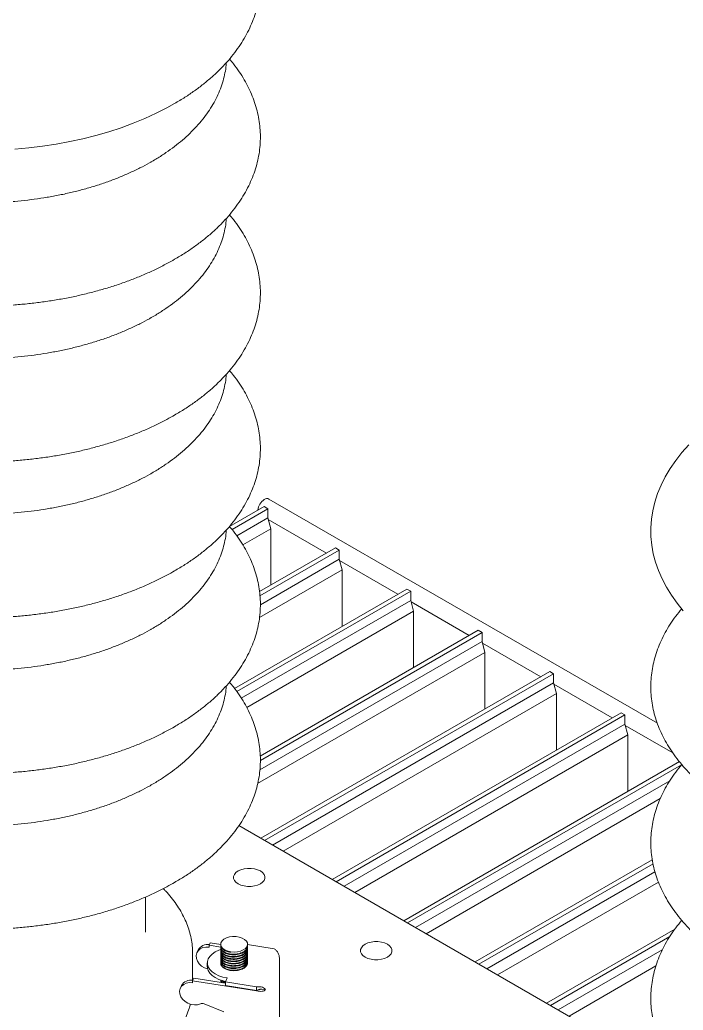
# Model space of a CAD drawing. Header units: millimetres. Extents: x 51507 to 66627, y -17810 to -7118.
# Drawn here: x 60370.4 to 60665.9, y -13453.8 to -13012.5 of the extents above; entities that cross this region are included whole.
import ezdxf

# ---------------------------------------------------------------- set-up
doc = ezdxf.new("R2010")
doc.units = ezdxf.units.MM
doc.header["$LTSCALE"] = 10
doc.layers.add('粗实线', color=4, linetype='Continuous', lineweight=18)

msp = doc.modelspace()

# ---------------------------------------------------------------- linework, layer by layer
at = {"layer": '粗实线'}
for p, q in [((60654.417, -13325.98), (60481.317, -13226.051)), ((60479.175, -13229.433), (60463.811, -13238.303)), ((60480.872, -13230.413), (60464.915, -13239.625)), ((60480.872, -13230.413), (60479.175, -13229.433)), ((60480.872, -13234.496), (60480.872, -13230.413)), ((60480.872, -13234.496), (60467.068, -13242.465)), ((60482.145, -13239.269), (60480.872, -13234.496)), ((60481.041, -13235.13), (60506.994, -13250.112)), ((60482.145, -13239.269), (60469.721, -13246.441)), ((60482.145, -13264.457), (60482.145, -13239.269)), ((60510.995, -13247.802), (60477.184, -13267.321)), ((60512.692, -13248.782), (60477.381, -13269.167)), ((60512.692, -13248.782), (60510.995, -13247.802)), ((60512.692, -13252.865), (60512.692, -13248.782)), ((60512.692, -13252.865), (60477.537, -13273.159)), ((60513.965, -13257.638), (60512.692, -13252.865)), ((60512.861, -13253.499), (60538.814, -13268.481)), ((60513.965, -13257.638), (60477.144, -13278.894)), ((60513.965, -13282.826), (60513.965, -13257.638)), ((60542.815, -13266.172), (60466.055, -13310.484)), ((60544.512, -13267.151), (60467.062, -13311.862)), ((60544.512, -13267.151), (60542.815, -13266.172)), ((60544.512, -13271.234), (60544.512, -13267.151)), ((60544.512, -13271.234), (60469.056, -13314.794)), ((60545.785, -13276.007), (60544.512, -13271.234)), ((60544.681, -13271.868), (60570.634, -13286.85)), ((60545.785, -13276.007), (60471.464, -13318.911)), ((60545.785, -13301.196), (60545.785, -13276.007)), ((60574.635, -13284.541), (60477.491, -13340.621)), ((60576.332, -13285.521), (60477.537, -13342.553)), ((60576.332, -13285.521), (60574.635, -13284.541)), ((60576.332, -13289.603), (60576.332, -13285.521)), ((60576.332, -13289.603), (60477.342, -13346.749)), ((60577.605, -13294.376), (60576.332, -13289.603)), ((60576.501, -13290.237), (60602.454, -13305.22)), ((60577.605, -13294.376), (60476.336, -13352.837)), ((60577.605, -13319.565), (60577.605, -13294.376)), ((60606.455, -13302.91), (60477.769, -13377.198)), ((60608.152, -13303.89), (60606.455, -13302.91)), ((60608.152, -13303.89), (60479.466, -13378.178)), ((60608.152, -13307.972), (60483.002, -13380.219)), ((60608.152, -13307.972), (60608.152, -13303.89)), ((60609.424, -13312.745), (60608.152, -13307.972)), ((60608.321, -13308.607), (60634.274, -13323.589)), ((60609.424, -13312.745), (60487.773, -13382.973)), ((60609.424, -13337.934), (60609.424, -13312.745)), ((60638.274, -13321.279), (60509.589, -13395.568)), ((60639.971, -13322.259), (60638.274, -13321.279)), ((60639.971, -13322.259), (60511.286, -13396.547)), ((60639.971, -13326.342), (60639.971, -13322.259)), ((60639.971, -13326.342), (60514.822, -13398.589)), ((60641.244, -13331.115), (60639.971, -13326.342)), ((60640.141, -13326.976), (60661.297, -13339.189)), ((60641.244, -13331.115), (60519.593, -13401.343)), ((60641.244, -13356.303), (60641.244, -13331.115)), ((60664.2, -13343.051), (60541.409, -13413.937)), ((60665.177, -13344.446), (60543.106, -13414.917)), ((60659.92, -13351.564), (60546.642, -13416.958)), ((60655.688, -13359.515), (60551.412, -13419.712)), ((60664.013, -13484.715), (60467.976, -13371.545)), ((60652.157, -13386.742), (60573.229, -13432.306)), ((60652.474, -13388.518), (60574.926, -13433.286)), ((60653.351, -13392.094), (60578.462, -13435.327)), ((60654.88, -13396.719), (60583.232, -13438.081)), ((60426.391, -13419.066), (60426.393, -13403.391)), ((60662.163, -13417.704), (60605.048, -13450.675)), ((60659.931, -13420.952), (60606.746, -13451.655)), ((60449.795, -13427.012), (60449.278, -13428.127)), ((60454.72, -13424.856), (60455.238, -13423.741)), ((60454.72, -13424.856), (60454.72, -13425.754)), ((60459.988, -13425.671), (60454.72, -13424.856)), ((60459.887, -13424.46), (60455.238, -13423.741)), ((60459.887, -13424.419), (60459.887, -13424.631)), ((60459.887, -13424.884), (60459.887, -13425.652)), ((60459.887, -13425.904), (60459.887, -13426.673)), ((60459.887, -13426.925), (60459.887, -13427.694)), ((60471.887, -13425.142), (60471.887, -13424.419)), ((60483.757, -13426.438), (60471.887, -13424.602)), ((60471.887, -13426.163), (60471.887, -13425.394)), ((60471.887, -13427.183), (60471.887, -13426.415)), ((60656.593, -13426.961), (60610.282, -13453.696)), ((60447.391, -13428.706), (60447.39, -13428.45)), ((60447.391, -13440.417), (60447.391, -13428.706)), ((60459.887, -13427.946), (60459.887, -13428.714)), ((60459.887, -13428.966), (60459.887, -13429.735)), ((60459.887, -13429.987), (60459.887, -13430.756)), ((60459.887, -13431.008), (60459.887, -13431.776)), ((60464.334, -13427.765), (60464.334, -13428.017)), ((60471.887, -13428.204), (60471.887, -13427.435)), ((60471.887, -13429.225), (60471.887, -13428.456)), ((60471.887, -13430.245), (60471.887, -13429.477)), ((60471.887, -13431.266), (60471.887, -13430.497)), ((60471.887, -13432.287), (60471.887, -13431.518)), ((60486.019, -13431.313), (60486.107, -13430.684)), ((60486.129, -13460.487), (60486.129, -13430.685)), ((60453.887, -13432.758), (60453.887, -13434.391)), ((60459.887, -13432.028), (60459.887, -13432.758)), ((60471.887, -13432.758), (60471.887, -13432.539)), ((60653.758, -13434.106), (60615.052, -13456.45)), ((60447.887, -13439.577), (60447.369, -13440.692)), ((60461.953, -13441.753), (60447.887, -13439.577)), ((60459.887, -13440.39), (60459.887, -13440.962)), ((60461.953, -13441.234), (60462.782, -13439.449)), ((60442.445, -13442.849), (60441.927, -13443.964)), ((60447.369, -13440.692), (60447.369, -13441.591)), ((60475.889, -13445.104), (60447.369, -13440.692)), ((60459.887, -13441.214), (60459.887, -13441.433)), ((60459.963, -13441.445), (60459.99, -13441.218)), ((60461.953, -13441.346), (60460.852, -13440.667)), ((60475.889, -13443.389), (60461.953, -13441.234)), ((60461.953, -13441.234), (60461.953, -13442.867)), ((60475.889, -13445.022), (60461.953, -13442.867)), ((60475.889, -13443.389), (60475.889, -13445.022)), ((60477.587, -13444.453), (60478.144, -13444.438)), ((60479.808, -13444.696), (60478.144, -13444.438)), ((60452.528, -13450.956), (60461.29, -13454.461))]:
    msp.add_line(p, q, dxfattribs=at)
for points in [[(60368.152, -13070.164), (60374.364, -13069.603), (60380.522, -13068.857), (60386.611, -13067.928), (60392.617, -13066.819), (60398.525, -13065.53), (60404.32, -13064.064), (60409.989, -13062.425), (60415.516, -13060.616), (60420.889, -13058.639), (60426.095, -13056.498), (60431.119, -13054.198), (60435.95, -13051.742), (60439.344, -13049.854)], [(60668.471, -13201.976), (60665.384, -13205.375), (60662.59, -13208.872), (60660.096, -13212.457), (60657.912, -13216.117), (60656.042, -13219.84), (60654.493, -13223.611), (60653.264, -13227.418), (60652.358, -13231.25), (60651.772, -13235.095), (60651.506, -13238.944), (60651.557, -13242.787), (60651.923, -13246.617), (60652.602, -13250.425), (60653.592, -13254.202), (60654.893, -13257.943), (60656.502, -13261.64), (60658.418, -13265.284), (60660.64, -13268.868), (60663.162, -13272.381), (60665.98, -13275.812)], [(60477.549, -13391.767), (60478.526, -13392.474), (60479.206, -13393.289), (60479.555, -13394.172), (60479.555, -13395.077), (60479.206, -13395.959), (60478.526, -13396.774), (60477.549, -13397.481), (60476.323, -13398.046), (60474.911, -13398.438), (60473.383, -13398.64), (60471.815, -13398.64), (60470.287, -13398.438), (60468.875, -13398.046), (60467.649, -13397.481), (60466.672, -13396.774), (60465.992, -13395.959), (60465.643, -13395.077), (60465.643, -13394.172), (60465.992, -13393.289), (60466.672, -13392.474), (60467.649, -13391.767), (60468.875, -13391.202), (60470.287, -13390.81), (60471.815, -13390.608), (60473.383, -13390.608), (60474.911, -13390.81), (60476.323, -13391.202), (60477.549, -13391.767)], [(60464.334, -13427.765), (60465.825, -13427.882), (60467.319, -13427.783), (60468.723, -13427.472), (60469.949, -13426.969), (60470.919, -13426.305), (60471.574, -13425.524), (60471.871, -13424.673), (60471.793, -13423.806), (60471.343, -13422.977), (60470.55, -13422.239), (60469.465, -13421.638), (60468.154, -13421.212), (60466.702, -13420.987), (60465.198, -13420.978), (60463.737, -13421.185), (60462.412, -13421.596), (60461.305, -13422.183), (60460.485, -13422.911), (60460.006, -13423.734), (60459.896, -13424.6), (60460.162, -13425.455), (60460.788, -13426.244), (60461.735, -13426.919), (60462.942, -13427.437), (60464.334, -13427.765)], [(60454.72, -13425.754), (60453.274, -13425.686), (60451.919, -13425.931), (60450.742, -13426.475), (60449.816, -13427.284), (60449.201, -13428.305), (60448.934, -13429.475), (60449.033, -13430.72), (60449.492, -13431.96), (60450.282, -13433.118), (60451.353, -13434.12), (60452.636, -13434.903), (60454.017, -13435.408)], [(60462.782, -13439.449), (60460.816, -13439.036), (60459.004, -13438.432), (60457.402, -13437.656), (60456.058, -13436.731), (60455.012, -13435.685), (60454.296, -13434.551), (60453.933, -13433.362), (60453.933, -13432.154), (60454.296, -13430.965), (60455.012, -13429.83), (60456.058, -13428.784), (60457.402, -13427.859), (60459.004, -13427.083), (60459.945, -13426.739)], [(60534.118, -13424.423), (60535.095, -13425.13), (60535.775, -13425.946), (60536.124, -13426.828), (60536.124, -13427.733), (60535.775, -13428.615), (60535.095, -13429.43), (60534.118, -13430.138), (60532.892, -13430.702), (60531.48, -13431.095), (60529.952, -13431.296), (60528.384, -13431.296), (60526.856, -13431.095), (60525.444, -13430.702), (60524.218, -13430.138), (60523.241, -13429.43), (60522.561, -13428.615), (60522.212, -13427.733), (60522.212, -13426.828), (60522.561, -13425.946), (60523.241, -13425.13), (60524.218, -13424.423), (60525.444, -13423.859), (60526.856, -13423.466), (60528.384, -13423.265), (60529.952, -13423.265), (60531.48, -13423.466), (60532.892, -13423.859), (60534.118, -13424.423)], [(60462.08, -13440.96), (60460.816, -13440.669), (60459.004, -13440.065), (60457.402, -13439.289), (60456.058, -13438.364), (60455.012, -13437.319), (60454.296, -13436.184), (60453.933, -13434.995), (60453.887, -13434.391)], [(60459.887, -13432.758), (60460.061, -13433.584), (60460.6, -13434.395), (60461.471, -13435.102), (60462.62, -13435.663), (60463.974, -13436.041), (60465.448, -13436.212), (60466.95, -13436.167), (60467.202, -13436.137)], [(60471.798, -13433.352), (60471.832, -13433.228), (60471.887, -13432.758)], [(60447.369, -13441.591), (60445.923, -13441.522), (60444.569, -13441.767), (60443.392, -13442.312), (60442.466, -13443.12), (60441.85, -13444.142), (60441.584, -13445.312), (60441.683, -13446.556), (60442.142, -13447.797), (60442.932, -13448.955), (60444.002, -13449.956), (60445.285, -13450.739), (60446.701, -13451.253), (60448.158, -13451.466), (60449.566, -13451.363), (60450.834, -13450.953)]]:
    msp.add_lwpolyline(points, dxfattribs=at)
for centre, radius, start, end in [((60482.524, -13231.373), 6.044, 122.0436, 176.29628), ((60480.483, -13227.826), 1.961, 64.82419, 126.48627), ((60454.017, -13429.339), 4.821, 80.1327, 151.1404), ((60446.667, -13445.175), 4.821, 80.1327, 151.1404), ((60451.678, -13452.923), 2.143, 66.63934, 113.18166)]:
    msp.add_arc(centre, radius, start, end, dxfattribs=at)
for points, knots in [([(60439.344, -13049.854), (60440.146, -13049.384), (60442.46, -13048.025), (60446.118, -13045.668), (60450.232, -13042.74), (60454.096, -13039.678), (60457.701, -13036.491), (60461.033, -13033.188), (60464.083, -13029.776), (60466.84, -13026.267), (60469.295, -13022.671), (60471.44, -13019.002), (60473.27, -13015.272), (60474.779, -13011.493), (60475.968, -13007.679), (60476.834, -13003.841), (60477.379, -12999.99), (60477.605, -12996.137), (60477.513, -12992.29), (60477.105, -12988.458), (60476.385, -12984.649), (60475.352, -12980.872), (60474.01, -12977.133), (60472.359, -12973.44), (60470.401, -12969.801), (60468.139, -12966.225), (60465.577, -12962.721), (60462.72, -12959.301), (60459.576, -12955.973), (60456.152, -12952.749), (60452.459, -12949.637), (60448.508, -12946.647), (60444.31, -12943.787), (60439.879, -12941.064), (60435.228, -12938.484), (60430.368, -12936.054), (60425.315, -12933.78), (60420.082, -12931.664), (60414.681, -12929.713), (60409.127, -12927.929), (60403.434, -12926.316), (60397.616, -12924.878), (60391.688, -12923.615), (60385.663, -12922.538), (60380.062, -12921.695), (60376.446, -12921.296), (60374.891, -12921.124)], [0, 0, 0, 0, 2.5871679, 7.4748235, 12.3647464, 17.252928, 22.1363615, 27.0112594, 31.8731029, 36.7168303, 41.5371992, 46.3293201, 51.0893074, 55.8149405, 60.5061956, 65.1655293, 69.7978493, 74.4101832, 79.0111072, 83.6091045, 88.2114701, 92.827267, 97.4643445, 102.1287525, 106.8243512, 111.5526631, 116.3129915, 121.1027791, 125.9181384, 130.7544466, 135.6069011, 140.4709556, 145.3426058, 150.2185285, 155.0960331, 159.9727195, 164.8473712, 169.7192069, 174.5877856, 179.4529252, 184.3146356, 189.1730661, 194.0284651, 198.88115, 203.7314858, 207.3900779, 207.3900779, 207.3900779, 207.3900779]), ([(60240.996, -13030.013), (60240.087, -13031.121), (60238.231, -13033.381), (60235.791, -13036.919), (60233.601, -13040.578), (60231.732, -13044.301), (60230.18, -13048.074), (60228.95, -13051.885), (60228.042, -13055.72), (60227.456, -13059.57), (60227.189, -13063.423), (60227.24, -13067.272), (60227.606, -13071.106), (60228.287, -13074.918), (60229.279, -13078.7), (60230.581, -13082.444), (60232.192, -13086.144), (60234.111, -13089.79), (60236.333, -13093.375), (60238.857, -13096.889), (60241.676, -13100.32), (60244.784, -13103.66), (60248.172, -13106.899), (60251.831, -13110.026), (60255.749, -13113.032), (60259.916, -13115.909), (60264.317, -13118.651), (60268.941, -13121.249), (60273.774, -13123.698), (60278.803, -13125.994), (60284.014, -13128.13), (60289.394, -13130.103), (60294.928, -13131.908), (60300.604, -13133.544), (60306.407, -13135.005), (60312.322, -13136.289), (60318.334, -13137.394), (60324.43, -13138.318), (60330.594, -13139.059), (60336.811, -13139.615), (60343.066, -13139.986), (60349.343, -13140.17), (60355.628, -13140.167), (60361.905, -13139.977), (60368.159, -13139.601), (60374.374, -13139.04), (60380.535, -13138.293), (60386.627, -13137.364), (60392.635, -13136.254), (60398.546, -13134.965), (60404.343, -13133.499), (60410.014, -13131.859), (60415.544, -13130.049), (60420.919, -13128.071), (60426.128, -13125.93), (60431.151, -13123.627), (60435.557, -13121.398), (60438.22, -13119.895), (60439.344, -13119.26)], [0, 0, 0, 0, 4.9995455, 10.2066727, 15.3839437, 20.5269825, 25.6331227, 30.7020079, 35.735938, 40.7398824, 45.7211612, 50.6888576, 55.6525035, 60.6195435, 65.5998757, 70.6021819, 75.6332731, 80.6976369, 85.7972423, 90.93163, 96.09827, 101.2931155, 106.5112434, 111.7474643, 116.9968142, 122.2548829, 127.5179845, 132.783198, 138.047745, 143.3102366, 148.5697746, 153.8258409, 159.0782071, 164.3268606, 169.5719458, 174.813719, 180.0525148, 185.2887216, 190.5227639, 195.75509, 200.9861636, 206.2164586, 211.4464549, 216.6766343, 221.9073244, 227.1390136, 232.3721903, 237.6073411, 242.8449463, 248.0854754, 253.3293775, 258.5770696, 263.828918, 269.0852132, 274.3461348, 279.6117051, 284.8817274, 288.7296523, 288.7296523, 288.7296523, 288.7296523]), ([(60439.344, -13119.26), (60440.146, -13118.79), (60442.46, -13117.431), (60446.118, -13115.074), (60450.232, -13112.146), (60454.096, -13109.084), (60457.701, -13105.897), (60461.033, -13102.594), (60464.083, -13099.182), (60466.84, -13095.673), (60469.295, -13092.077), (60471.44, -13088.408), (60473.27, -13084.678), (60474.779, -13080.899), (60475.968, -13077.085), (60476.834, -13073.247), (60477.379, -13069.396), (60477.605, -13065.543), (60477.513, -13061.696), (60477.105, -13057.864), (60476.385, -13054.055), (60475.352, -13050.278), (60474.01, -13046.539), (60472.358, -13042.846), (60470.403, -13039.206), (60468.132, -13035.634), (60465.93, -13032.57), (60464.374, -13030.744), (60463.778, -13030.046)], [0, 0, 0, 0, 2.3404806, 6.7620967, 11.185764, 15.6078559, 20.0256525, 24.4357274, 28.8339925, 33.215869, 37.5766143, 41.9118049, 46.217926, 50.4929685, 54.7369109, 58.9519757, 63.1426025, 67.3151489, 71.4773734, 75.6369502, 79.8004788, 83.9761581, 88.1710888, 92.390744, 96.6386159, 100.9160818, 105.2225114, 107.889871, 107.889871, 107.889871, 107.889871]), ([(60242.392, -13031.617), (60242.435, -13032.23), (60242.559, -13034.027), (60243.107, -13036.992), (60244.013, -13040.498), (60245.245, -13043.966), (60246.781, -13047.39), (60248.625, -13050.761), (60250.77, -13054.068), (60253.214, -13057.303), (60255.949, -13060.453), (60258.967, -13063.51), (60262.26, -13066.463), (60265.816, -13069.302), (60269.623, -13072.018), (60273.67, -13074.604), (60277.943, -13077.053), (60282.428, -13079.357), (60287.112, -13081.51), (60291.981, -13083.508), (60297.02, -13085.346), (60302.214, -13087.019), (60307.55, -13088.523), (60313.011, -13089.854), (60318.582, -13091.01), (60324.248, -13091.988), (60329.992, -13092.785), (60335.8, -13093.4), (60341.653, -13093.831), (60347.536, -13094.076), (60353.433, -13094.136), (60359.327, -13094.011), (60365.201, -13093.699), (60371.04, -13093.204), (60376.826, -13092.525), (60382.543, -13091.664), (60388.177, -13090.623), (60393.71, -13089.405), (60399.127, -13088.012), (60404.414, -13086.449), (60409.555, -13084.718), (60414.536, -13082.823), (60419.342, -13080.769), (60423.878, -13078.599), (60427.144, -13076.864), (60428.875, -13075.874), (60429.256, -13075.656)], [0, 0, 0, 0, 2.5345132, 7.4319231, 12.3397852, 17.2662202, 22.217333, 27.1967495, 32.2055216, 37.242389, 42.304317, 47.3871732, 52.4863947, 57.5975311, 62.7166091, 67.8403198, 72.9660653, 78.0914851, 83.2153166, 88.3368088, 93.4555446, 98.5713564, 103.6842578, 108.7943916, 113.9019904, 119.0073481, 124.1107988, 129.2127036, 134.3134401, 139.4133967, 144.5129685, 149.6125546, 154.7124664, 159.8130642, 164.9147522, 170.0179336, 175.1230074, 180.2303636, 185.3403765, 190.4533924, 195.5697141, 200.6895765, 205.8131138, 210.9403144, 215.7990867, 217.1680318, 217.1680318, 217.1680318, 217.1680318]), ([(60429.256, -13075.656), (60430, -13075.219), (60432.155, -13073.953), (60435.547, -13071.753), (60439.345, -13069.016), (60442.891, -13066.15), (60446.175, -13063.166), (60449.185, -13060.072), (60451.911, -13056.878), (60454.342, -13053.594), (60456.47, -13050.232), (60458.289, -13046.805), (60459.79, -13043.325), (60460.978, -13039.806), (60461.823, -13036.258), (60462.294, -13033.516), (60462.378, -13031.957), (60462.397, -13031.591)], [0, 0, 0, 0, 2.2202207, 6.4222145, 10.6259646, 14.828522, 19.027634, 23.2204114, 27.4033591, 31.5725352, 35.7238732, 39.8536728, 43.9592094, 48.0393464, 52.095003, 56.1293431, 57.3676995, 57.3676995, 57.3676995, 57.3676995]), ([(60240.996, -13099.419), (60240.087, -13100.527), (60238.231, -13102.787), (60235.791, -13106.325), (60233.601, -13109.984), (60231.732, -13113.707), (60230.18, -13117.48), (60228.95, -13121.291), (60228.042, -13125.126), (60227.456, -13128.976), (60227.189, -13132.829), (60227.24, -13136.678), (60227.606, -13140.512), (60228.287, -13144.324), (60229.279, -13148.106), (60230.581, -13151.85), (60232.192, -13155.55), (60234.111, -13159.196), (60236.333, -13162.781), (60238.857, -13166.294), (60241.676, -13169.726), (60244.784, -13173.066), (60248.172, -13176.305), (60251.831, -13179.432), (60255.749, -13182.438), (60259.916, -13185.315), (60264.317, -13188.057), (60268.941, -13190.655), (60273.774, -13193.104), (60278.803, -13195.4), (60284.014, -13197.536), (60289.394, -13199.509), (60294.928, -13201.314), (60300.604, -13202.95), (60306.407, -13204.411), (60312.322, -13205.695), (60318.334, -13206.8), (60324.43, -13207.724), (60330.594, -13208.465), (60336.811, -13209.021), (60343.066, -13209.392), (60349.343, -13209.575), (60355.628, -13209.573), (60361.905, -13209.383), (60368.159, -13209.007), (60374.374, -13208.445), (60380.535, -13207.699), (60386.627, -13206.77), (60392.635, -13205.66), (60398.546, -13204.371), (60404.343, -13202.905), (60410.014, -13201.265), (60415.544, -13199.455), (60420.919, -13197.477), (60426.128, -13195.336), (60431.151, -13193.033), (60435.557, -13190.804), (60438.22, -13189.301), (60439.344, -13188.666)], [0, 0, 0, 0, 4.9995455, 10.2066727, 15.3839437, 20.5269825, 25.6331227, 30.7020079, 35.735938, 40.7398824, 45.7211612, 50.6888576, 55.6525035, 60.6195435, 65.5998757, 70.6021819, 75.6332731, 80.6976369, 85.7972423, 90.93163, 96.09827, 101.2931155, 106.5112434, 111.7474643, 116.9968142, 122.2548829, 127.5179845, 132.783198, 138.047745, 143.3102366, 148.5697746, 153.8258409, 159.0782071, 164.3268606, 169.5719458, 174.813719, 180.0525148, 185.2887216, 190.5227639, 195.75509, 200.9861636, 206.2164586, 211.4464549, 216.6766343, 221.9073244, 227.1390136, 232.3721903, 237.6073411, 242.8449463, 248.0854754, 253.3293775, 258.5770696, 263.828918, 269.0852132, 274.3461348, 279.6117051, 284.8817274, 288.7296523, 288.7296523, 288.7296523, 288.7296523]), ([(60439.344, -13188.666), (60440.146, -13188.196), (60442.46, -13186.837), (60446.118, -13184.48), (60450.232, -13181.552), (60454.096, -13178.49), (60457.701, -13175.303), (60461.033, -13171.999), (60464.083, -13168.588), (60466.84, -13165.079), (60469.295, -13161.483), (60471.44, -13157.814), (60473.27, -13154.084), (60474.779, -13150.305), (60475.968, -13146.491), (60476.834, -13142.653), (60477.379, -13138.802), (60477.605, -13134.949), (60477.513, -13131.102), (60477.105, -13127.27), (60476.385, -13123.461), (60475.352, -13119.684), (60474.01, -13115.945), (60472.358, -13112.252), (60470.403, -13108.612), (60468.132, -13105.039), (60465.93, -13101.976), (60464.374, -13100.15), (60463.778, -13099.452)], [0, 0, 0, 0, 2.3404806, 6.7620967, 11.185764, 15.6078559, 20.0256525, 24.4357274, 28.8339925, 33.215869, 37.5766143, 41.9118049, 46.217926, 50.4929685, 54.7369109, 58.9519757, 63.1426025, 67.3151489, 71.4773734, 75.6369502, 79.8004788, 83.9761581, 88.1710888, 92.390744, 96.6386159, 100.9160818, 105.2225114, 107.889871, 107.889871, 107.889871, 107.889871]), ([(60242.392, -13101.023), (60242.435, -13101.636), (60242.559, -13103.433), (60243.107, -13106.398), (60244.013, -13109.904), (60245.245, -13113.372), (60246.781, -13116.796), (60248.625, -13120.167), (60250.77, -13123.474), (60253.214, -13126.709), (60255.949, -13129.859), (60258.967, -13132.916), (60262.26, -13135.869), (60265.816, -13138.708), (60269.623, -13141.424), (60273.67, -13144.01), (60277.943, -13146.459), (60282.428, -13148.763), (60287.112, -13150.916), (60291.981, -13152.914), (60297.02, -13154.752), (60302.214, -13156.425), (60307.55, -13157.929), (60313.011, -13159.26), (60318.582, -13160.416), (60324.248, -13161.394), (60329.992, -13162.191), (60335.8, -13162.806), (60341.653, -13163.236), (60347.536, -13163.482), (60353.433, -13163.542), (60359.327, -13163.417), (60365.201, -13163.105), (60371.04, -13162.61), (60376.826, -13161.931), (60382.543, -13161.07), (60388.177, -13160.029), (60393.71, -13158.811), (60399.127, -13157.418), (60404.414, -13155.855), (60409.555, -13154.124), (60414.536, -13152.229), (60419.342, -13150.175), (60423.878, -13148.005), (60427.144, -13146.27), (60428.875, -13145.28), (60429.256, -13145.062)], [0, 0, 0, 0, 2.5345132, 7.4319231, 12.3397852, 17.2662202, 22.217333, 27.1967495, 32.2055216, 37.242389, 42.304317, 47.3871732, 52.4863947, 57.5975311, 62.7166091, 67.8403198, 72.9660653, 78.0914851, 83.2153166, 88.3368088, 93.4555446, 98.5713564, 103.6842578, 108.7943916, 113.9019904, 119.0073481, 124.1107988, 129.2127036, 134.3134401, 139.4133967, 144.5129685, 149.6125546, 154.7124664, 159.8130642, 164.9147522, 170.0179336, 175.1230074, 180.2303636, 185.3403765, 190.4533924, 195.5697141, 200.6895765, 205.8131138, 210.9403144, 215.7990867, 217.1680318, 217.1680318, 217.1680318, 217.1680318]), ([(60429.256, -13145.062), (60430, -13144.625), (60432.155, -13143.359), (60435.547, -13141.159), (60439.345, -13138.421), (60442.891, -13135.556), (60446.175, -13132.572), (60449.185, -13129.478), (60451.911, -13126.284), (60454.342, -13123), (60456.47, -13119.638), (60458.289, -13116.211), (60459.79, -13112.731), (60460.978, -13109.212), (60461.823, -13105.664), (60462.294, -13102.922), (60462.378, -13101.363), (60462.397, -13100.997)], [0, 0, 0, 0, 2.2202207, 6.4222145, 10.6259646, 14.828522, 19.027634, 23.2204114, 27.4033591, 31.5725352, 35.7238732, 39.8536728, 43.9592094, 48.0393464, 52.095003, 56.1293431, 57.3676995, 57.3676995, 57.3676995, 57.3676995]), ([(60429.256, -13214.468), (60430, -13214.031), (60432.155, -13212.765), (60435.547, -13210.565), (60439.345, -13207.827), (60442.891, -13204.962), (60446.175, -13201.978), (60449.185, -13198.884), (60451.911, -13195.69), (60454.342, -13192.406), (60456.47, -13189.044), (60458.289, -13185.617), (60459.79, -13182.137), (60460.978, -13178.618), (60461.823, -13175.07), (60462.294, -13172.328), (60462.378, -13170.769), (60462.397, -13170.403)], [0, 0, 0, 0, 2.2202207, 6.4222145, 10.6259646, 14.828522, 19.027634, 23.2204114, 27.4033591, 31.5725352, 35.7238732, 39.8536728, 43.9592094, 48.0393464, 52.095003, 56.1293431, 57.3676995, 57.3676995, 57.3676995, 57.3676995]), ([(60439.344, -13258.072), (60440.146, -13257.602), (60442.46, -13256.243), (60446.118, -13253.886), (60450.232, -13250.958), (60454.096, -13247.896), (60457.701, -13244.709), (60461.033, -13241.405), (60464.083, -13237.994), (60466.84, -13234.485), (60469.295, -13230.889), (60471.44, -13227.22), (60473.27, -13223.489), (60474.779, -13219.711), (60475.968, -13215.897), (60476.834, -13212.059), (60477.379, -13208.208), (60477.605, -13204.355), (60477.513, -13200.508), (60477.105, -13196.676), (60476.385, -13192.867), (60475.352, -13189.09), (60474.01, -13185.351), (60472.358, -13181.658), (60470.403, -13178.018), (60468.132, -13174.445), (60465.93, -13171.382), (60464.374, -13169.556), (60463.778, -13168.858)], [0, 0, 0, 0, 2.3404806, 6.7620967, 11.185764, 15.6078559, 20.0256525, 24.4357274, 28.8339925, 33.215869, 37.5766143, 41.9118049, 46.217926, 50.4929685, 54.7369109, 58.9519757, 63.1426025, 67.3151489, 71.4773734, 75.6369502, 79.8004788, 83.9761581, 88.1710888, 92.390744, 96.6386159, 100.9160818, 105.2225114, 107.889871, 107.889871, 107.889871, 107.889871]), ([(60319.122, -13229.883), (60320.83, -13230.19), (60324.42, -13230.834), (60329.994, -13231.595), (60335.799, -13232.213), (60341.653, -13232.642), (60347.536, -13232.888), (60353.433, -13232.948), (60359.327, -13232.822), (60365.201, -13232.511), (60371.04, -13232.016), (60376.826, -13231.336), (60382.543, -13230.476), (60388.177, -13229.435), (60393.71, -13228.217), (60399.127, -13226.824), (60404.414, -13225.261), (60409.555, -13223.53), (60414.536, -13221.635), (60419.342, -13219.581), (60423.878, -13217.411), (60427.144, -13215.676), (60428.875, -13214.686), (60429.256, -13214.468)], [0, 0, 0, 0, 5.110174, 10.7385964, 16.3653137, 21.9907427, 27.6153116, 33.2394559, 38.8636161, 44.4881355, 50.1134115, 55.7398899, 61.3680152, 66.9982275, 72.6309572, 78.2666166, 83.9055882, 89.5482055, 95.1947277, 100.8453028, 106.4999182, 111.858493, 113.368256, 113.368256, 113.368256, 113.368256]), ([(60429.256, -13283.874), (60430, -13283.437), (60432.155, -13282.171), (60435.547, -13279.971), (60439.345, -13277.233), (60442.891, -13274.368), (60446.175, -13271.384), (60449.185, -13268.29), (60451.911, -13265.096), (60454.342, -13261.812), (60456.47, -13258.45), (60458.289, -13255.023), (60459.79, -13251.543), (60460.978, -13248.023), (60461.823, -13244.476), (60462.294, -13241.734), (60462.378, -13240.175), (60462.397, -13239.809)], [0, 0, 0, 0, 2.2202207, 6.4222145, 10.6259646, 14.828522, 19.027634, 23.2204114, 27.4033591, 31.5725352, 35.7238732, 39.8536728, 43.9592094, 48.0393464, 52.095003, 56.1293431, 57.3676995, 57.3676995, 57.3676995, 57.3676995]), ([(60439.344, -13327.478), (60440.146, -13327.008), (60442.46, -13325.649), (60446.118, -13323.292), (60450.232, -13320.364), (60454.096, -13317.302), (60457.701, -13314.115), (60461.033, -13310.811), (60464.083, -13307.4), (60466.84, -13303.891), (60469.295, -13300.295), (60471.44, -13296.626), (60473.27, -13292.895), (60474.779, -13289.117), (60475.968, -13285.303), (60476.834, -13281.465), (60477.379, -13277.614), (60477.605, -13273.761), (60477.513, -13269.914), (60477.105, -13266.082), (60476.385, -13262.273), (60475.352, -13258.496), (60474.01, -13254.757), (60472.358, -13251.064), (60470.403, -13247.424), (60468.132, -13243.851), (60465.94, -13240.801), (60464.395, -13238.988), (60463.811, -13238.303)], [0, 0, 0, 0, 2.3404502, 6.7620088, 11.1856184, 15.6076529, 20.0253919, 24.4354095, 28.8336174, 33.2154369, 37.5761254, 41.9112596, 46.2173246, 50.4923115, 54.7361988, 58.9512087, 63.141781, 67.3142731, 71.4764434, 75.6359661, 79.7994405, 83.9750655, 88.1699416, 92.389542, 96.6373585, 100.9147688, 105.2211424, 107.8389972, 107.8389972, 107.8389972, 107.8389972]), ([(60319.891, -13276.41), (60321.405, -13276.648), (60324.944, -13277.205), (60330.596, -13277.867), (60336.811, -13278.428), (60343.066, -13278.797), (60349.343, -13278.982), (60355.628, -13278.979), (60361.905, -13278.789), (60368.159, -13278.413), (60374.374, -13277.851), (60380.535, -13277.105), (60386.627, -13276.176), (60392.635, -13275.066), (60398.546, -13273.777), (60404.343, -13272.311), (60410.014, -13270.671), (60415.544, -13268.861), (60420.919, -13266.883), (60426.128, -13264.742), (60431.151, -13262.439), (60435.557, -13260.21), (60438.22, -13258.707), (60439.344, -13258.072)], [0, 0, 0, 0, 4.48335, 10.4825234, 16.4797297, 22.4755005, 28.4703788, 34.4649147, 40.4596606, 46.4549918, 52.451468, 58.4496494, 64.4500932, 70.4533505, 76.4599589, 82.4704335, 88.485252, 94.5048345, 100.5295138, 106.5594958, 112.5948062, 118.6352192, 123.0456477, 123.0456477, 123.0456477, 123.0456477]), ([(60665.26, -13274.936), (60664.351, -13276.043), (60662.495, -13278.303), (60660.055, -13281.842), (60657.865, -13285.5), (60655.996, -13289.224), (60654.444, -13292.997), (60653.214, -13296.807), (60652.306, -13300.643), (60651.72, -13304.492), (60651.453, -13308.346), (60651.504, -13312.194), (60651.87, -13316.029), (60652.551, -13319.841), (60653.543, -13323.622), (60654.845, -13327.367), (60656.457, -13331.066), (60658.375, -13334.713), (60660.597, -13338.298), (60663.121, -13341.811), (60665.94, -13345.243), (60669.048, -13348.583), (60672.436, -13351.821), (60676.095, -13354.948), (60680.014, -13357.954), (60684.18, -13360.832), (60688.581, -13363.573), (60693.205, -13366.171), (60698.038, -13368.621), (60703.067, -13370.916), (60708.278, -13373.052), (60713.658, -13375.025), (60719.193, -13376.831), (60724.868, -13378.466), (60730.671, -13379.927), (60736.586, -13381.212), (60742.598, -13382.317), (60748.694, -13383.241), (60754.858, -13383.981), (60761.075, -13384.538), (60767.33, -13384.908), (60773.608, -13385.092), (60779.892, -13385.089), (60786.169, -13384.9), (60792.423, -13384.524), (60798.638, -13383.962), (60804.799, -13383.216), (60810.891, -13382.287), (60816.9, -13381.176), (60822.81, -13379.887), (60828.608, -13378.421), (60834.278, -13376.782), (60839.808, -13374.971), (60845.184, -13372.993), (60850.392, -13370.852), (60855.415, -13368.549), (60859.821, -13366.321), (60862.485, -13364.817), (60863.608, -13364.182)], [0, 0, 0, 0, 4.9995455, 10.2066727, 15.3839437, 20.5269825, 25.6331227, 30.7020079, 35.735938, 40.7398824, 45.7211612, 50.6888576, 55.6525035, 60.6195435, 65.5998757, 70.6021819, 75.6332731, 80.6976369, 85.7972423, 90.93163, 96.09827, 101.2931155, 106.5112434, 111.7474643, 116.9968142, 122.2548829, 127.5179845, 132.783198, 138.047745, 143.3102366, 148.5697746, 153.8258409, 159.0782071, 164.3268606, 169.5719458, 174.813719, 180.0525148, 185.2887216, 190.5227639, 195.75509, 200.9861636, 206.2164586, 211.4464549, 216.6766343, 221.9073244, 227.1390136, 232.3721903, 237.6073411, 242.8449463, 248.0854754, 253.3293775, 258.5770696, 263.828918, 269.0852132, 274.3461348, 279.6117051, 284.8817274, 288.7296523, 288.7296523, 288.7296523, 288.7296523]), ([(60319.891, -13299.422), (60321.344, -13299.682), (60324.679, -13300.279), (60329.994, -13301), (60335.799, -13301.619), (60341.653, -13302.048), (60347.536, -13302.294), (60353.433, -13302.354), (60359.327, -13302.228), (60365.201, -13301.917), (60371.04, -13301.422), (60376.826, -13300.742), (60382.543, -13299.881), (60388.177, -13298.841), (60393.71, -13297.623), (60399.127, -13296.23), (60404.414, -13294.667), (60409.555, -13292.936), (60414.536, -13291.041), (60419.342, -13288.987), (60423.878, -13286.817), (60427.144, -13285.082), (60428.875, -13284.092), (60429.256, -13283.874)], [0, 0, 0, 0, 4.3452401, 9.9728734, 15.5988019, 21.2234422, 26.8472225, 32.4705783, 38.09395, 43.7176808, 49.3421681, 54.9678577, 60.5951939, 66.2246169, 71.8565568, 77.4914262, 83.1296071, 88.7714333, 94.4171639, 100.0669468, 105.7207694, 111.0785929, 112.5881443, 112.5881443, 112.5881443, 112.5881443]), ([(60439.344, -13396.884), (60440.146, -13396.414), (60442.46, -13395.055), (60446.118, -13392.697), (60450.232, -13389.77), (60454.096, -13386.708), (60457.701, -13383.521), (60461.033, -13380.217), (60464.083, -13376.806), (60466.84, -13373.297), (60469.295, -13369.701), (60471.44, -13366.032), (60473.27, -13362.301), (60474.779, -13358.523), (60475.968, -13354.709), (60476.834, -13350.871), (60477.379, -13347.02), (60477.605, -13343.167), (60477.513, -13339.32), (60477.105, -13335.488), (60476.385, -13331.679), (60475.352, -13327.902), (60474.01, -13324.163), (60472.358, -13320.47), (60470.403, -13316.83), (60468.132, -13313.257), (60465.93, -13310.194), (60464.374, -13308.368), (60463.778, -13307.67)], [0, 0, 0, 0, 2.3404806, 6.7620967, 11.185764, 15.6078559, 20.0256525, 24.4357274, 28.8339925, 33.215869, 37.5766143, 41.9118049, 46.217926, 50.4929685, 54.7369109, 58.9519757, 63.1426025, 67.3151489, 71.4773734, 75.6369502, 79.8004788, 83.9761581, 88.1710888, 92.390744, 96.6386159, 100.9160818, 105.2225114, 107.889871, 107.889871, 107.889871, 107.889871]), ([(60429.256, -13353.28), (60430, -13352.843), (60432.155, -13351.577), (60435.547, -13349.376), (60439.345, -13346.639), (60442.891, -13343.774), (60446.175, -13340.79), (60449.185, -13337.696), (60451.911, -13334.502), (60454.342, -13331.218), (60456.47, -13327.856), (60458.289, -13324.429), (60459.79, -13320.949), (60460.978, -13317.429), (60461.823, -13313.882), (60462.294, -13311.14), (60462.378, -13309.581), (60462.397, -13309.215)], [0, 0, 0, 0, 2.2202207, 6.4222145, 10.6259646, 14.828522, 19.027634, 23.2204114, 27.4033591, 31.5725352, 35.7238732, 39.8536728, 43.9592094, 48.0393464, 52.095003, 56.1293431, 57.3676995, 57.3676995, 57.3676995, 57.3676995]), ([(60319.763, -13345.797), (60321.319, -13346.042), (60324.901, -13346.606), (60330.596, -13347.273), (60336.811, -13347.834), (60343.066, -13348.203), (60349.343, -13348.387), (60355.628, -13348.385), (60361.905, -13348.195), (60368.159, -13347.819), (60374.374, -13347.257), (60380.535, -13346.511), (60386.627, -13345.582), (60392.635, -13344.472), (60398.546, -13343.183), (60404.343, -13341.717), (60410.014, -13340.077), (60415.544, -13338.267), (60420.919, -13336.289), (60426.128, -13334.148), (60431.151, -13331.845), (60435.557, -13329.616), (60438.22, -13328.112), (60439.344, -13327.478)], [0, 0, 0, 0, 4.6097279, 10.6090662, 16.6064375, 22.6023731, 28.5974162, 34.592117, 40.5870278, 46.5825238, 52.5791649, 58.5775112, 64.5781201, 70.5815424, 76.588316, 82.5989558, 88.6139398, 94.6336878, 100.6585327, 106.6886806, 112.7241569, 118.7647361, 123.1752858, 123.1752858, 123.1752858, 123.1752858]), ([(60665.26, -13344.342), (60664.351, -13345.449), (60662.495, -13347.709), (60660.055, -13351.248), (60657.865, -13354.906), (60655.996, -13358.63), (60654.444, -13362.403), (60653.214, -13366.213), (60652.306, -13370.049), (60651.72, -13373.898), (60651.453, -13377.752), (60651.504, -13381.6), (60651.87, -13385.434), (60652.551, -13389.247), (60653.543, -13393.028), (60654.845, -13396.773), (60656.457, -13400.472), (60658.375, -13404.119), (60660.597, -13407.704), (60663.121, -13411.217), (60665.94, -13414.649), (60669.048, -13417.989), (60672.436, -13421.227), (60676.095, -13424.354), (60680.014, -13427.36), (60684.18, -13430.238), (60688.581, -13432.979), (60693.205, -13435.577), (60698.038, -13438.027), (60703.067, -13440.322), (60708.278, -13442.458), (60713.658, -13444.431), (60719.193, -13446.237), (60724.868, -13447.872), (60730.671, -13449.333), (60736.586, -13450.618), (60742.598, -13451.723), (60748.694, -13452.647), (60754.858, -13453.387), (60761.075, -13453.944), (60767.33, -13454.314), (60773.608, -13454.498), (60779.892, -13454.495), (60786.169, -13454.305), (60792.423, -13453.93), (60798.638, -13453.368), (60804.799, -13452.622), (60810.891, -13451.693), (60816.9, -13450.582), (60822.81, -13449.293), (60828.608, -13447.827), (60834.278, -13446.187), (60839.808, -13444.377), (60845.184, -13442.399), (60850.392, -13440.258), (60855.415, -13437.955), (60859.821, -13435.727), (60862.485, -13434.223), (60863.608, -13433.588)], [0, 0, 0, 0, 4.9995455, 10.2066727, 15.3839437, 20.5269825, 25.6331227, 30.7020079, 35.735938, 40.7398824, 45.7211612, 50.6888576, 55.6525035, 60.6195435, 65.5998757, 70.6021819, 75.6332731, 80.6976369, 85.7972423, 90.93163, 96.09827, 101.2931155, 106.5112434, 111.7474643, 116.9968142, 122.2548829, 127.5179845, 132.783198, 138.047745, 143.3102366, 148.5697746, 153.8258409, 159.0782071, 164.3268606, 169.5719458, 174.813719, 180.0525148, 185.2887216, 190.5227639, 195.75509, 200.9861636, 206.2164586, 211.4464549, 216.6766343, 221.9073244, 227.1390136, 232.3721903, 237.6073411, 242.8449463, 248.0854754, 253.3293775, 258.5770696, 263.828918, 269.0852132, 274.3461348, 279.6117051, 284.8817274, 288.7296523, 288.7296523, 288.7296523, 288.7296523]), ([(60319.891, -13368.828), (60321.344, -13369.088), (60324.679, -13369.685), (60329.994, -13370.406), (60335.799, -13371.025), (60341.653, -13371.454), (60347.536, -13371.7), (60353.433, -13371.76), (60359.327, -13371.634), (60365.201, -13371.323), (60371.04, -13370.828), (60376.826, -13370.148), (60382.543, -13369.287), (60388.177, -13368.247), (60393.71, -13367.029), (60399.127, -13365.636), (60404.414, -13364.073), (60409.555, -13362.342), (60414.536, -13360.447), (60419.342, -13358.393), (60423.878, -13356.223), (60427.144, -13354.488), (60428.875, -13353.498), (60429.256, -13353.28)], [0, 0, 0, 0, 4.3452401, 9.9728734, 15.5988019, 21.2234422, 26.8472225, 32.4705783, 38.09395, 43.7176808, 49.3421681, 54.9678577, 60.5951939, 66.2246169, 71.8565568, 77.4914262, 83.1296071, 88.7714333, 94.4171639, 100.0669468, 105.7207694, 111.0785929, 112.5881443, 112.5881443, 112.5881443, 112.5881443]), ([(60319.891, -13415.222), (60321.405, -13415.46), (60324.944, -13416.017), (60330.596, -13416.679), (60336.811, -13417.24), (60343.066, -13417.609), (60349.343, -13417.793), (60355.628, -13417.791), (60361.905, -13417.601), (60368.159, -13417.225), (60374.374, -13416.663), (60380.535, -13415.917), (60386.627, -13414.988), (60392.635, -13413.878), (60398.546, -13412.589), (60404.343, -13411.123), (60410.014, -13409.483), (60415.544, -13407.673), (60420.919, -13405.695), (60426.128, -13403.554), (60431.151, -13401.251), (60435.557, -13399.022), (60438.22, -13397.518), (60439.344, -13396.884)], [0, 0, 0, 0, 4.48335, 10.4825234, 16.4797297, 22.4755005, 28.4703788, 34.4649147, 40.4596606, 46.4549918, 52.451468, 58.4496494, 64.4500932, 70.4533505, 76.4599589, 82.4704335, 88.485252, 94.5048345, 100.5295138, 106.5594958, 112.5948062, 118.6352192, 123.0456477, 123.0456477, 123.0456477, 123.0456477]), ([(60447.361, -13428.424), (60447.348, -13427.588), (60447.319, -13425.643), (60446.903, -13422.602), (60446.176, -13419.315), (60445.128, -13416.063), (60443.775, -13412.854), (60442.113, -13409.698), (60440.153, -13406.602), (60437.877, -13403.587), (60435.908, -13401.257), (60434.608, -13399.975), (60434.259, -13399.631)], [0, 0, 0, 0, 2.6437344, 6.1480235, 9.6568722, 13.1784334, 16.7192827, 20.2837863, 23.8738198, 27.4888759, 31.1265159, 32.4601897, 32.4601897, 32.4601897, 32.4601897]), ([(60665.26, -13413.748), (60664.351, -13414.855), (60662.495, -13417.115), (60660.055, -13420.654), (60657.865, -13424.312), (60655.996, -13428.036), (60654.444, -13431.809), (60653.214, -13435.619), (60652.306, -13439.454), (60651.72, -13443.304), (60651.453, -13447.157), (60651.504, -13451.006), (60651.87, -13454.84), (60652.551, -13458.652), (60653.543, -13462.434), (60654.845, -13466.179), (60656.457, -13469.878), (60658.375, -13473.525), (60660.597, -13477.11), (60663.121, -13480.623), (60665.94, -13484.055), (60669.048, -13487.395), (60672.436, -13490.633), (60676.095, -13493.76), (60680.014, -13496.766), (60684.18, -13499.644), (60688.581, -13502.385), (60693.205, -13504.983), (60698.038, -13507.433), (60703.067, -13509.728), (60708.278, -13511.864), (60713.658, -13513.837), (60719.193, -13515.643), (60724.868, -13517.278), (60730.671, -13518.739), (60736.586, -13520.024), (60742.598, -13521.129), (60748.694, -13522.053), (60754.858, -13522.793), (60761.075, -13523.35), (60767.33, -13523.72), (60773.608, -13523.904), (60779.892, -13523.901), (60786.169, -13523.711), (60792.423, -13523.335), (60798.638, -13522.774), (60804.799, -13522.028), (60810.891, -13521.099), (60816.9, -13519.988), (60822.81, -13518.699), (60828.608, -13517.233), (60834.278, -13515.593), (60839.808, -13513.783), (60845.184, -13511.805), (60850.392, -13509.664), (60855.415, -13507.361), (60859.821, -13505.133), (60862.485, -13503.629), (60863.608, -13502.994)], [0, 0, 0, 0, 4.9995455, 10.2066727, 15.3839437, 20.5269825, 25.6331227, 30.7020079, 35.735938, 40.7398824, 45.7211612, 50.6888576, 55.6525035, 60.6195435, 65.5998757, 70.6021819, 75.6332731, 80.6976369, 85.7972423, 90.93163, 96.09827, 101.2931155, 106.5112434, 111.7474643, 116.9968142, 122.2548829, 127.5179845, 132.783198, 138.047745, 143.3102366, 148.5697746, 153.8258409, 159.0782071, 164.3268606, 169.5719458, 174.813719, 180.0525148, 185.2887216, 190.5227639, 195.75509, 200.9861636, 206.2164586, 211.4464549, 216.6766343, 221.9073244, 227.1390136, 232.3721903, 237.6073411, 242.8449463, 248.0854754, 253.3293775, 258.5770696, 263.828918, 269.0852132, 274.3461348, 279.6117051, 284.8817274, 288.7296523, 288.7296523, 288.7296523, 288.7296523]), ([(60464.334, -13427.765), (60463.596, -13427.618), (60462.119, -13427.325), (60460.599, -13426.318), (60459.848, -13425.35), (60459.961, -13424.778), (60459.99, -13424.635)], [0, 0, 0, 0, 1.7635182, 3.5270365, 5.2905547, 5.8767082, 5.8767082, 5.8767082, 5.8767082]), ([(60464.334, -13428.017), (60463.596, -13427.87), (60462.119, -13427.577), (60460.599, -13426.57), (60459.848, -13425.602), (60459.961, -13425.03), (60459.99, -13424.887)], [0, 0, 0, 0, 1.7635182, 3.5270365, 5.2905547, 5.8767082, 5.8767082, 5.8767082, 5.8767082]), ([(60471.785, -13425.138), (60471.786, -13425.456), (60471.788, -13426.25), (60470.749, -13427.411), (60468.972, -13428.39), (60466.689, -13428.899), (60464.297, -13428.872), (60462.129, -13428.323), (60460.596, -13427.345), (60459.849, -13426.371), (60459.961, -13425.799), (60459.99, -13425.656)], [0, 0, 0, 0, 1.2613803, 3.1507413, 5.0401024, 6.9294634, 8.8188245, 10.7081855, 12.5975466, 14.4869076, 15.1148883, 15.1148883, 15.1148883, 15.1148883]), ([(60471.785, -13425.39), (60471.786, -13425.708), (60471.788, -13426.502), (60470.749, -13427.663), (60468.972, -13428.642), (60466.689, -13429.151), (60464.297, -13429.125), (60462.129, -13428.575), (60460.596, -13427.597), (60459.849, -13426.623), (60459.961, -13426.051), (60459.99, -13425.908)], [0, 0, 0, 0, 1.2613803, 3.1507413, 5.0401024, 6.9294634, 8.8188245, 10.7081855, 12.5975466, 14.4869076, 15.1148883, 15.1148883, 15.1148883, 15.1148883]), ([(60471.785, -13426.159), (60471.786, -13426.477), (60471.788, -13427.271), (60470.749, -13428.432), (60468.972, -13429.411), (60466.689, -13429.92), (60464.297, -13429.893), (60462.129, -13429.343), (60460.596, -13428.366), (60459.849, -13427.391), (60459.961, -13426.819), (60459.99, -13426.677)], [0, 0, 0, 0, 1.2613803, 3.1507413, 5.0401024, 6.9294634, 8.8188245, 10.7081855, 12.5975466, 14.4869076, 15.1148883, 15.1148883, 15.1148883, 15.1148883]), ([(60471.785, -13426.411), (60471.786, -13426.729), (60471.788, -13427.523), (60470.749, -13428.684), (60468.972, -13429.663), (60466.689, -13430.172), (60464.297, -13430.145), (60462.129, -13429.595), (60460.596, -13428.618), (60459.849, -13427.643), (60459.961, -13427.071), (60459.99, -13426.929)], [0, 0, 0, 0, 1.2613803, 3.1507413, 5.0401024, 6.9294634, 8.8188245, 10.7081855, 12.5975466, 14.4869076, 15.1148883, 15.1148883, 15.1148883, 15.1148883]), ([(60471.785, -13427.179), (60471.786, -13427.497), (60471.788, -13428.291), (60470.749, -13429.453), (60468.972, -13430.431), (60466.689, -13430.941), (60464.297, -13430.914), (60462.129, -13430.364), (60460.596, -13429.386), (60459.849, -13428.412), (60459.961, -13427.84), (60459.99, -13427.697)], [0, 0, 0, 0, 1.2613803, 3.1507413, 5.0401024, 6.9294634, 8.8188245, 10.7081855, 12.5975466, 14.4869076, 15.1148883, 15.1148883, 15.1148883, 15.1148883]), ([(60464.384, -13427.82), (60463.691, -13427.675), (60462.306, -13427.385), (60461.097, -13426.775), (60460.853, -13426.38), (60460.852, -13426.377)], [0, 0, 0, 0, 1.934701, 3.8694021, 3.8824544, 3.8824544, 3.8824544, 3.8824544]), ([(60471.785, -13427.431), (60471.786, -13427.749), (60471.788, -13428.544), (60470.749, -13429.705), (60468.972, -13430.683), (60466.689, -13431.193), (60464.297, -13431.166), (60462.129, -13430.616), (60460.596, -13429.638), (60459.849, -13428.664), (60459.961, -13428.092), (60459.99, -13427.949)], [0, 0, 0, 0, 1.2613803, 3.1507413, 5.0401024, 6.9294634, 8.8188245, 10.7081855, 12.5975466, 14.4869076, 15.1148883, 15.1148883, 15.1148883, 15.1148883]), ([(60471.785, -13428.2), (60471.786, -13428.518), (60471.788, -13429.312), (60470.749, -13430.473), (60468.972, -13431.452), (60466.689, -13431.961), (60464.297, -13431.934), (60462.129, -13431.385), (60460.596, -13430.407), (60459.849, -13429.433), (60459.961, -13428.861), (60459.99, -13428.718)], [0, 0, 0, 0, 1.2613803, 3.1507413, 5.0401024, 6.9294634, 8.8188245, 10.7081855, 12.5975466, 14.4869076, 15.1148883, 15.1148883, 15.1148883, 15.1148883]), ([(60471.785, -13428.452), (60471.786, -13428.77), (60471.788, -13429.564), (60470.749, -13430.725), (60468.972, -13431.704), (60466.689, -13432.213), (60464.297, -13432.187), (60462.129, -13431.637), (60460.596, -13430.659), (60459.849, -13429.685), (60459.961, -13429.113), (60459.99, -13428.97)], [0, 0, 0, 0, 1.2613803, 3.1507413, 5.0401024, 6.9294634, 8.8188245, 10.7081855, 12.5975466, 14.4869076, 15.1148883, 15.1148883, 15.1148883, 15.1148883]), ([(60471.785, -13429.221), (60471.786, -13429.539), (60471.788, -13430.333), (60470.749, -13431.494), (60468.972, -13432.473), (60466.689, -13432.982), (60464.297, -13432.955), (60462.129, -13432.405), (60460.596, -13431.428), (60459.849, -13430.453), (60459.961, -13429.881), (60459.99, -13429.739)], [0, 0, 0, 0, 1.2613803, 3.1507413, 5.0401024, 6.9294634, 8.8188245, 10.7081855, 12.5975466, 14.4869076, 15.1148883, 15.1148883, 15.1148883, 15.1148883]), ([(60471.785, -13429.473), (60471.786, -13429.791), (60471.788, -13430.585), (60470.749, -13431.746), (60468.972, -13432.725), (60466.689, -13433.234), (60464.297, -13433.207), (60462.129, -13432.657), (60460.596, -13431.68), (60459.849, -13430.705), (60459.961, -13430.133), (60459.99, -13429.991)], [0, 0, 0, 0, 1.2613803, 3.1507413, 5.0401024, 6.9294634, 8.8188245, 10.7081855, 12.5975466, 14.4869076, 15.1148883, 15.1148883, 15.1148883, 15.1148883]), ([(60471.785, -13430.241), (60471.786, -13430.559), (60471.788, -13431.354), (60470.749, -13432.515), (60468.972, -13433.493), (60466.689, -13434.003), (60464.297, -13433.976), (60462.129, -13433.426), (60460.596, -13432.448), (60459.849, -13431.474), (60459.961, -13430.902), (60459.99, -13430.759)], [0, 0, 0, 0, 1.2613803, 3.1507413, 5.0401024, 6.9294634, 8.8188245, 10.7081855, 12.5975466, 14.4869076, 15.1148883, 15.1148883, 15.1148883, 15.1148883]), ([(60471.785, -13430.493), (60471.786, -13430.811), (60471.788, -13431.606), (60470.749, -13432.767), (60468.972, -13433.745), (60466.689, -13434.255), (60464.297, -13434.228), (60462.129, -13433.678), (60460.596, -13432.7), (60459.849, -13431.726), (60459.961, -13431.154), (60459.99, -13431.011)], [0, 0, 0, 0, 1.2613803, 3.1507413, 5.0401024, 6.9294634, 8.8188245, 10.7081855, 12.5975466, 14.4869076, 15.1148883, 15.1148883, 15.1148883, 15.1148883]), ([(60471.785, -13431.262), (60471.786, -13431.58), (60471.788, -13432.374), (60470.749, -13433.535), (60468.972, -13434.514), (60466.689, -13435.023), (60464.297, -13434.997), (60462.129, -13434.447), (60460.596, -13433.469), (60459.849, -13432.495), (60459.961, -13431.923), (60459.99, -13431.78)], [0, 0, 0, 0, 1.2613803, 3.1507413, 5.0401024, 6.9294634, 8.8188245, 10.7081855, 12.5975466, 14.4869076, 15.1148883, 15.1148883, 15.1148883, 15.1148883]), ([(60471.785, -13431.514), (60471.786, -13431.832), (60471.788, -13432.626), (60470.749, -13433.787), (60468.972, -13434.766), (60466.689, -13435.275), (60464.297, -13435.249), (60462.129, -13434.699), (60460.596, -13433.721), (60459.849, -13432.747), (60459.961, -13432.175), (60459.99, -13432.032)], [0, 0, 0, 0, 1.2613803, 3.1507413, 5.0401024, 6.9294634, 8.8188245, 10.7081855, 12.5975466, 14.4869076, 15.1148883, 15.1148883, 15.1148883, 15.1148883]), ([(60470.514, -13427.429), (60470.508, -13427.437), (60470.17, -13427.857), (60468.808, -13428.435), (60466.685, -13428.953), (60464.324, -13428.928), (60462.323, -13428.381), (60461.097, -13427.795), (60460.853, -13427.401), (60460.852, -13427.398)], [0, 0, 0, 0, 0.0378026, 2.0948407, 4.1518787, 6.2089168, 8.2659549, 10.322993, 10.3368706, 10.3368706, 10.3368706, 10.3368706]), ([(60470.514, -13428.45), (60470.508, -13428.457), (60470.17, -13428.878), (60468.808, -13429.456), (60466.685, -13429.974), (60464.324, -13429.949), (60462.323, -13429.401), (60461.097, -13428.816), (60460.853, -13428.421), (60460.852, -13428.419)], [0, 0, 0, 0, 0.0378026, 2.0948407, 4.1518787, 6.2089168, 8.2659549, 10.322993, 10.3368706, 10.3368706, 10.3368706, 10.3368706]), ([(60470.514, -13429.47), (60470.508, -13429.478), (60470.17, -13429.899), (60468.808, -13430.476), (60466.685, -13430.995), (60464.324, -13430.969), (60462.323, -13430.422), (60461.097, -13429.837), (60460.853, -13429.442), (60460.852, -13429.439)], [0, 0, 0, 0, 0.0378026, 2.0948407, 4.1518787, 6.2089168, 8.2659549, 10.322993, 10.3368706, 10.3368706, 10.3368706, 10.3368706]), ([(60470.514, -13430.491), (60470.508, -13430.499), (60470.17, -13430.919), (60468.808, -13431.497), (60466.685, -13432.015), (60464.324, -13431.99), (60462.323, -13431.443), (60461.097, -13430.857), (60460.853, -13430.463), (60460.852, -13430.46)], [0, 0, 0, 0, 0.0378026, 2.0948407, 4.1518787, 6.2089168, 8.2659549, 10.322993, 10.3368706, 10.3368706, 10.3368706, 10.3368706]), ([(60470.514, -13431.512), (60470.508, -13431.519), (60470.17, -13431.94), (60468.808, -13432.518), (60466.685, -13433.036), (60464.324, -13433.011), (60462.323, -13432.463), (60461.097, -13431.878), (60460.853, -13431.483), (60460.852, -13431.481)], [0, 0, 0, 0, 0.0378026, 2.0948407, 4.1518787, 6.2089168, 8.2659549, 10.322993, 10.3368706, 10.3368706, 10.3368706, 10.3368706]), ([(60471.785, -13432.283), (60471.786, -13432.601), (60471.788, -13433.395), (60470.749, -13434.556), (60468.972, -13435.535), (60466.689, -13436.044), (60464.297, -13436.017), (60462.129, -13435.467), (60460.596, -13434.49), (60459.849, -13433.515), (60459.961, -13432.943), (60459.99, -13432.801)], [0, 0, 0, 0, 1.2613803, 3.1507413, 5.0401024, 6.9294634, 8.8188245, 10.7081855, 12.5975466, 14.4869076, 15.1148883, 15.1148883, 15.1148883, 15.1148883]), ([(60470.514, -13432.532), (60470.508, -13432.54), (60470.17, -13432.961), (60468.808, -13433.538), (60466.685, -13434.057), (60464.324, -13434.031), (60462.323, -13433.484), (60461.097, -13432.899), (60460.853, -13432.504), (60460.852, -13432.501)], [0, 0, 0, 0, 0.0378026, 2.0948407, 4.1518787, 6.2089168, 8.2659549, 10.322993, 10.3368706, 10.3368706, 10.3368706, 10.3368706]), ([(60470.514, -13433.553), (60470.508, -13433.561), (60470.17, -13433.981), (60468.808, -13434.559), (60466.685, -13435.077), (60464.324, -13435.052), (60462.323, -13434.505), (60461.097, -13433.919), (60460.853, -13433.525), (60460.852, -13433.522)], [0, 0, 0, 0, 0.0378026, 2.0948407, 4.1518787, 6.2089168, 8.2659549, 10.322993, 10.3368706, 10.3368706, 10.3368706, 10.3368706]), ([(60470.514, -13434.574), (60470.508, -13434.581), (60470.17, -13435.002), (60468.808, -13435.58), (60466.685, -13436.098), (60464.324, -13436.073), (60462.323, -13435.525), (60461.097, -13434.94), (60460.853, -13434.545), (60460.852, -13434.543)], [0, 0, 0, 0, 0.0378026, 2.0948407, 4.1518787, 6.2089168, 8.2659549, 10.322993, 10.3368706, 10.3368706, 10.3368706, 10.3368706]), ([(60471.785, -13432.535), (60471.786, -13432.853), (60471.788, -13433.648), (60470.747, -13434.801), (60469.024, -13435.79), (60467.545, -13436.046), (60466.834, -13436.17)], [0, 0, 0, 0, 1.2495858, 3.1212805, 4.9929752, 6.7264721, 6.7264721, 6.7264721, 6.7264721]), ([(60460.498, -13441.528), (60460.234, -13441.233), (60459.852, -13440.805), (60459.957, -13440.341), (60459.99, -13440.198)], [0, 0, 0, 0, 1.0397379, 1.5049756, 1.5049756, 1.5049756, 1.5049756]), ([(60460.67, -13441.555), (60460.285, -13441.171), (60459.885, -13440.774), (60459.942, -13440.341), (60459.944, -13440.326)], [0, 0, 0, 0, 1.4130348, 1.466202, 1.466202, 1.466202, 1.466202]), ([(60459.972, -13441.446), (60459.96, -13441.429), (60459.859, -13441.277), (60459.928, -13441.112), (60459.99, -13440.966)], [0, 0, 0, 0, 0.0586383, 0.50376623, 0.50376623, 0.50376623, 0.50376623]), ([(60461.953, -13441.599), (60461.453, -13441.365), (60460.775, -13441.05), (60460.535, -13440.588), (60460.472, -13440.466)], [0, 0, 0, 0, 1.4063878, 1.9063772, 1.9063772, 1.9063772, 1.9063772]), ([(60461.953, -13441.35), (60461.495, -13441.156), (60461.032, -13440.96), (60460.853, -13440.669), (60460.852, -13440.667)], [0, 0, 0, 0, 1.2964354, 1.3083535, 1.3083535, 1.3083535, 1.3083535]), ([(60479.808, -13444.696), (60479.689, -13444.491), (60479.452, -13444.081), (60478.499, -13443.547), (60477.264, -13443.247), (60476.335, -13443.343), (60475.889, -13443.389)], [0, 0, 0, 0, 1.118982, 2.2387883, 3.3585995, 4.3932602, 4.3932602, 4.3932602, 4.3932602]), ([(60477.695, -13444.431), (60477.573, -13444.452), (60477.277, -13444.502), (60476.521, -13444.688), (60476.018, -13444.954), (60475.889, -13445.022)], [0, 0, 0, 0, 0.6507996, 1.5860923, 1.9103693, 1.9103693, 1.9103693, 1.9103693]), ([(60319.763, -13495.494), (60320.598, -13495.678), (60323.144, -13496.238), (60327.511, -13496.986), (60332.835, -13497.744), (60338.229, -13498.311), (60343.668, -13498.697), (60349.135, -13498.899), (60354.614, -13498.917), (60360.084, -13498.749), (60365.53, -13498.398), (60370.932, -13497.864), (60376.274, -13497.147), (60381.538, -13496.252), (60386.706, -13495.18), (60391.762, -13493.934), (60396.689, -13492.518), (60401.471, -13490.936), (60406.093, -13489.193), (60410.539, -13487.293), (60414.844, -13485.218), (60418.3, -13483.34), (60421.609, -13481.37), (60424.729, -13479.339), (60428.19, -13476.801), (60431.4, -13474.142), (60434.344, -13471.372), (60437.013, -13468.5), (60439.395, -13465.535), (60441.48, -13462.489), (60443.264, -13459.375), (60444.723, -13456.203), (60445.758, -13453.427), (60446.176, -13451.697), (60446.331, -13451.055)], [0, 0, 0, 0, 2.3173939, 7.0599678, 11.8011969, 16.5413471, 21.2806979, 26.0195369, 30.7581566, 35.4968525, 40.2358325, 44.9753861, 49.715812, 54.457408, 59.2004669, 63.9452727, 68.6920923, 73.4411635, 78.1926779, 82.9467551, 87.7034072, 92.6297143, 95.1414576, 99.9025561, 104.6653617, 109.4271178, 114.1857175, 118.9384052, 123.6818059, 128.4121049, 133.1254286, 137.8184371, 142.4890551, 145.2449458, 145.2449458, 145.2449458, 145.2449458])]:
    msp.add_open_spline(points, degree=3, knots=knots, dxfattribs=at)
for points in [[(60483.757, -13426.438), (60484.093, -13426.688), (60484.765, -13427.189), (60485.579, -13428.398), (60486.087, -13429.818), (60486.042, -13430.815), (60486.019, -13431.313)], [(60475.889, -13445.104), (60476.306, -13445.215), (60477.141, -13445.436), (60478.354, -13445.406), (60479.343, -13445.151), (60479.653, -13444.848), (60479.808, -13444.696)]]:
    msp.add_open_spline(points, degree=3, dxfattribs=at)

doc.saveas('drawing.dxf')
